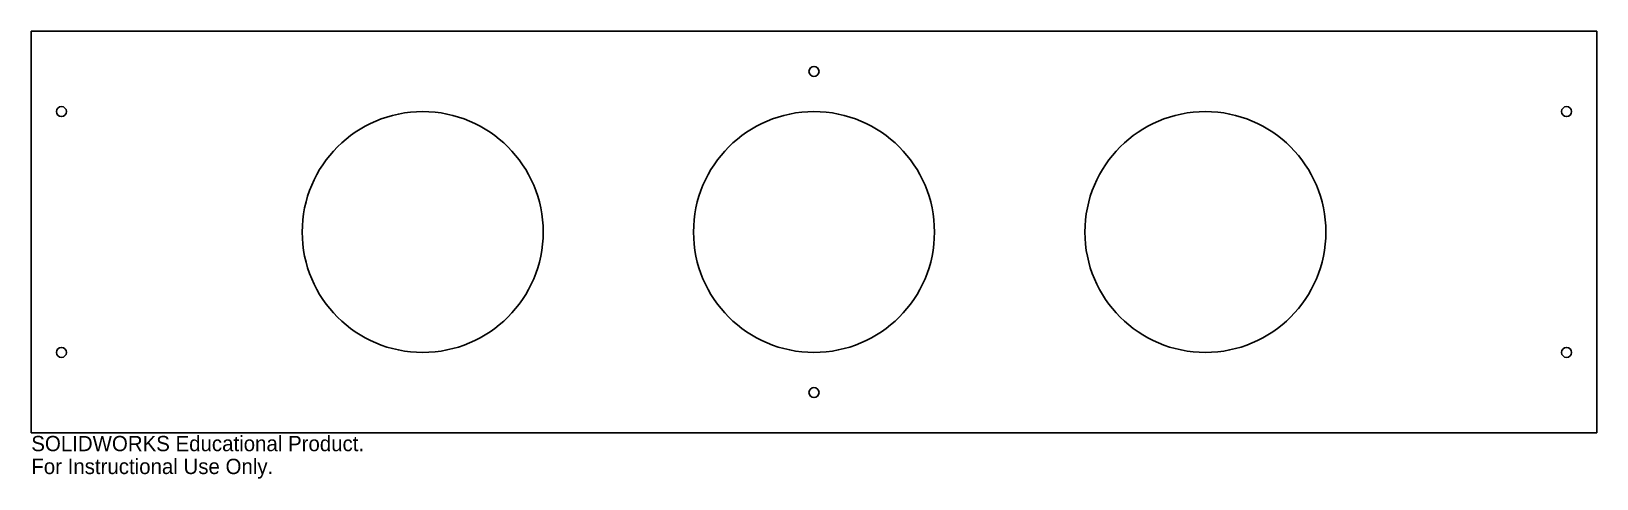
# Model space of a CAD drawing. Header units: inches. Extents: x -6.2 to 13.3, y 207.5 to 213.1.
import ezdxf

# ---------------------------------------------------------------- set-up
doc = ezdxf.new("R2010")
doc.units = ezdxf.units.IN
doc.header["$MEASUREMENT"] = 0
doc.styles.add('SLDTEXTSTYLE0', font='Arail.ttf')

msp = doc.modelspace()

# ---------------------------------------------------------------- linework, layer by layer
at = {"color": 1, "linetype": 'Continuous', "lineweight": 25}
for p, q in [((13.296, 213.064), (-6.194, 213.064)), ((-6.194, 213.064), (-6.194, 208.064)), ((13.296, 208.064), (13.296, 213.064)), ((-6.194, 208.064), (13.296, 208.064))]:
    msp.add_line(p, q, dxfattribs=at)
for centre, radius in [((3.551, 212.564), 0.0625), ((-5.819, 212.064), 0.0625), ((-1.321, 210.564), 1.5), ((3.551, 210.564), 1.5), ((8.424, 210.564), 1.5), ((12.921, 212.064), 0.0625), ((-5.819, 209.064), 0.0625), ((12.921, 209.064), 0.0625), ((3.551, 208.564), 0.0625)]:
    msp.add_circle(centre, radius, dxfattribs=at)

# ---------------------------------------------------------------- texts
at = {"color": 7, "linetype": 'Continuous', "char_height": 0.1903, "attachment_point": 1, "style": 'SLDTEXTSTYLE0'}
for s, insert in [('SOLIDWORKS Educational Product.', (-6.194, 208.024)), ('For Instructional Use Only.', (-6.194, 207.739))]:
    msp.add_mtext(s, dxfattribs=dict(at, insert=insert))

doc.saveas('drawing.dxf')
